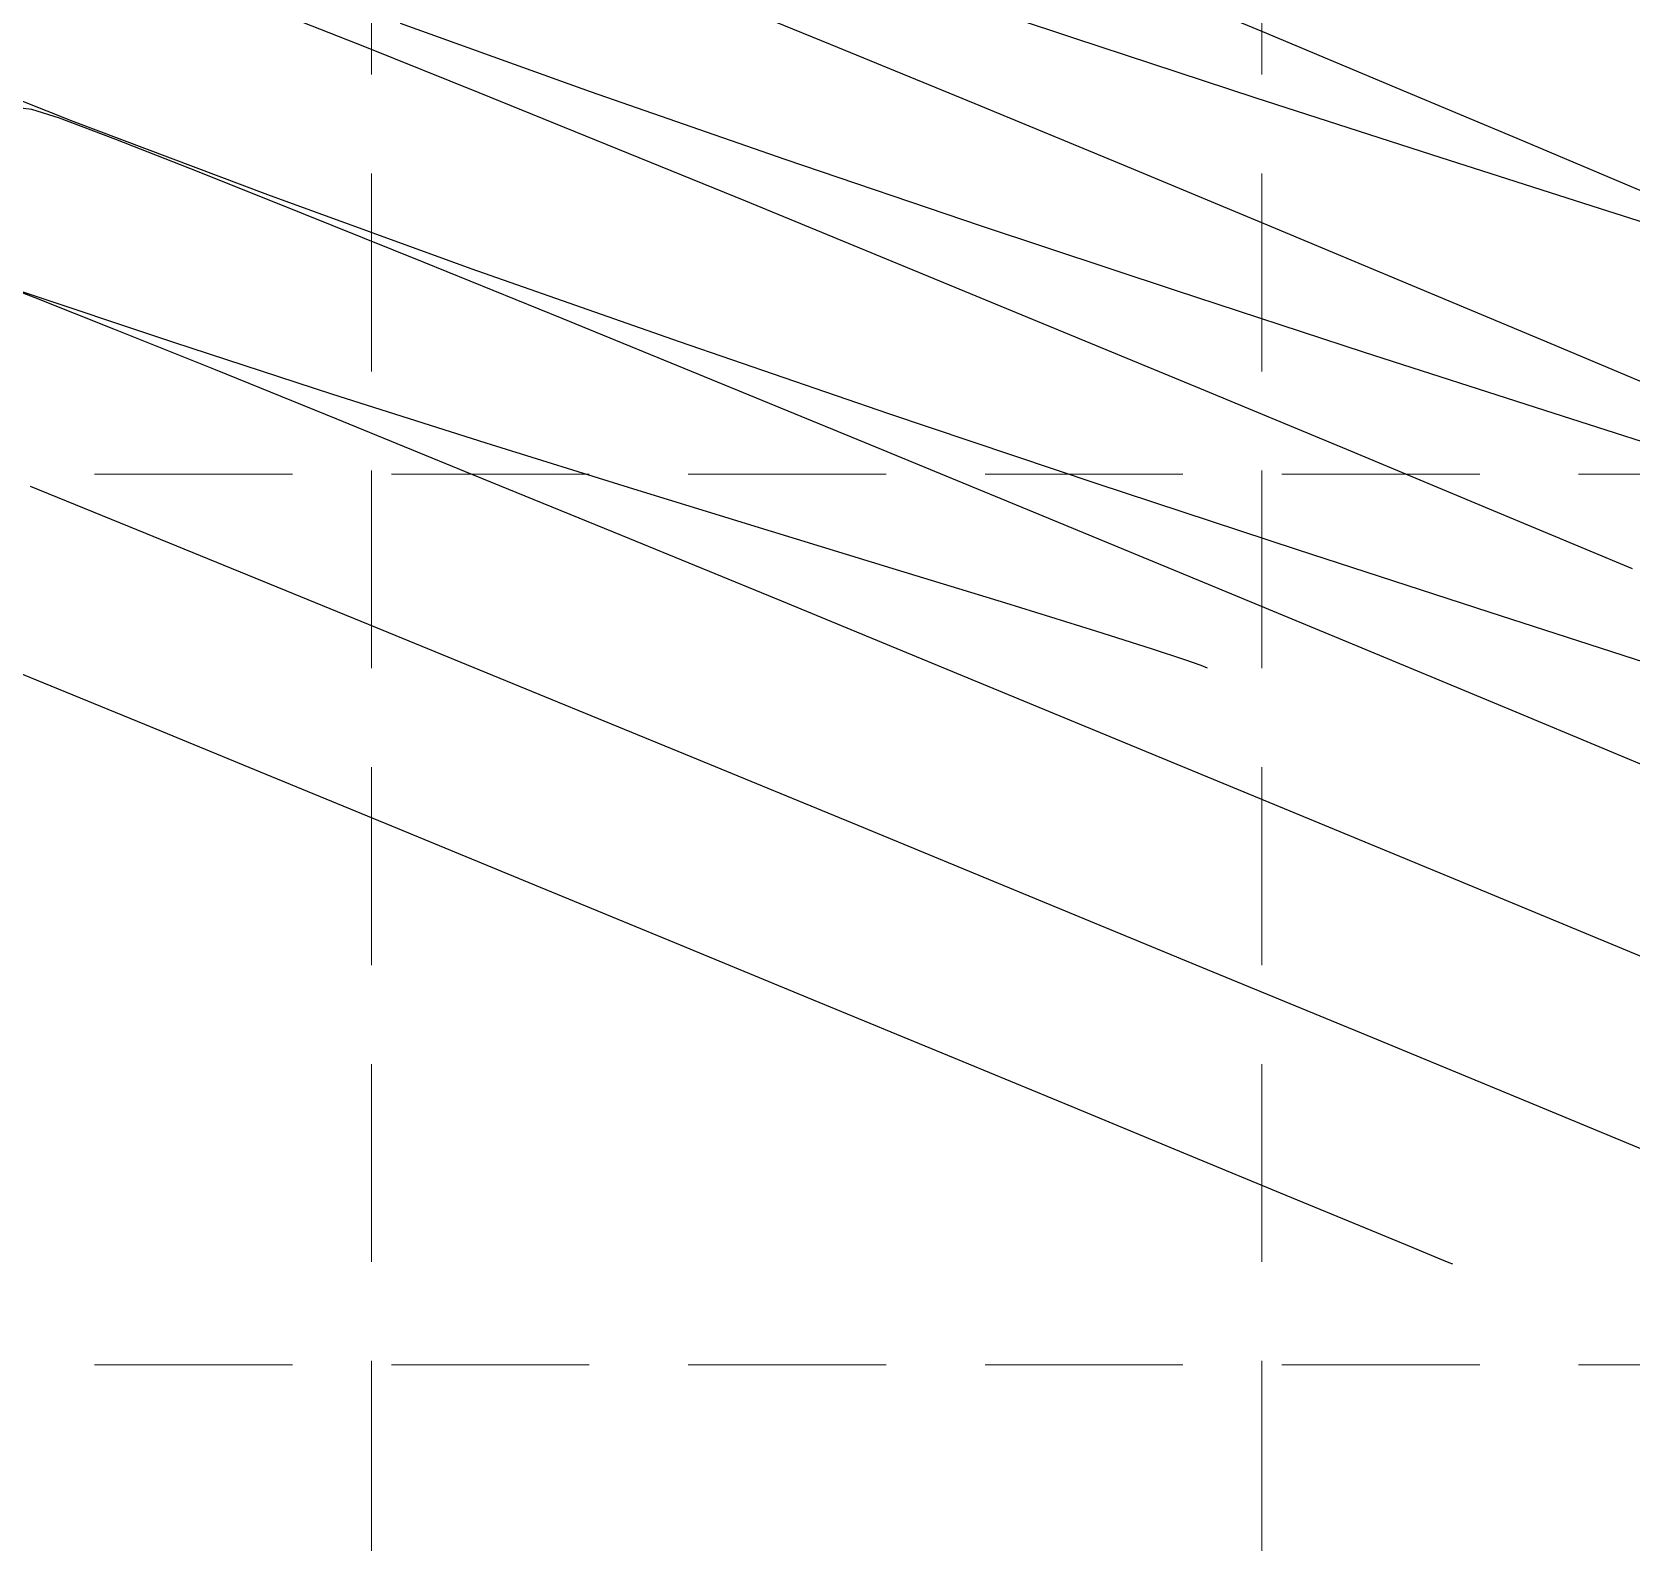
# Model space of a CAD drawing. Header units: inches. Extents: x 2547543 to 2548696, y 7125653 to 7126375.
# Drawn here: x 2547806.72 to 2547839.05, y 7125776.71 to 7125807.24 of the extents above; entities that cross this region are included whole.
import ezdxf

# ---------------------------------------------------------------- set-up
doc = ezdxf.new("R2010")
doc.units = ezdxf.units.IN
doc.header["$MEASUREMENT"] = 0
doc.linetypes.add('HIDDEN', pattern=[0.375, 0.25, -0.125])
for name, color, linetype in [('CONT-MJR', 6, 'Continuous'), ('CONT-MNR', 14, 'Continuous'), ('GRID', 254, 'HIDDEN'), ('V-TOPO-MAJR-E', 6, 'Continuous'), ('V-TOPO-MINR-E', 14, 'Continuous')]:
    doc.layers.add(name, color=color, linetype=linetype)

msp = doc.modelspace()

# ---------------------------------------------------------------- linework, layer by layer
at = {"layer": 'CONT-MJR', "color": 35, "elevation": 580}
for points in [[(2547809.587630351, 7125800.95950859), (2547806.378734141, 7125802.034858776)], [(2547821.672759494, 7125797.139580301), (2547818.886827499, 7125797.997451862)], [(2547829.372668671, 7125794.765191842), (2547828.229680763, 7125795.128635136)], [(2547830.024776805, 7125794.548025168), (2547829.372668671, 7125794.765191842)], [(2547830.486322995, 7125794.381344504), (2547830.354466361, 7125794.431129238)]]:
    msp.add_lwpolyline(points, dxfattribs=at)
at = {"layer": 'CONT-MJR', "color": 35, "extrusion": (-0.3094075155098837, -0.9509295396326697, 0), "elevation": -7564446.060440509}
msp.add_lwpolyline([(218014.3874619966, 580), (218011.0273375334, 580)], dxfattribs=at)
at = {"layer": 'CONT-MJR', "color": 35, "extrusion": (-0.3028460791926917, -0.9530394809857637, 0), "elevation": -7562763.769042356}
msp.add_lwpolyline([(270148.8793377946, 580), (270145.6053957371, 580)], dxfattribs=at)
at = {"layer": 'CONT-MJR', "color": 35, "extrusion": (-0.2978329723406295, -0.954617997204508, 0), "elevation": -7561239.484860822}
msp.add_lwpolyline([(309896.1651030928, 580.0000000000009), (309893.0394973429, 580.0000000000009)], dxfattribs=at)
at = {"layer": 'CONT-MJR', "color": 35, "extrusion": (0.2923357104320366, 0.9563157597813584, 0), "elevation": 7559331.364345853}
msp.add_lwpolyline([(-353399.6917117229, 580.0000000000005), (-353397.0495786257, 580.0000000000005)], dxfattribs=at)
at = {"layer": 'CONT-MJR', "color": 35, "extrusion": (-0.2923675919393792, -0.9563060133574235, 0), "elevation": -7559343.141789505}
msp.add_lwpolyline([(353149.985309578, 580), (353147.6784077615, 580)], dxfattribs=at)
at = {"layer": 'CONT-MJR', "color": 35, "extrusion": (0.295439227938698, 0.9553615350195895, 0), "elevation": 7560438.977425287}
msp.add_lwpolyline([(-328857.6772207576, 580.0000000000009), (-328855.7678873781, 580.0000000000009)], dxfattribs=at)
at = {"layer": 'CONT-MJR', "color": 35, "extrusion": (-0.3341795767239285, -0.9425094219691472, 0), "elevation": -7567561.259774531}
msp.add_lwpolyline([(20059.14784704242, 580), (20058.79804729624, 580)], dxfattribs=at)
at = {"layer": 'CONT-MNR', "color": 35}
for points, elevation in [([(2547827.781332944, 7125807.112358535), (2547824.084950885, 7125808.349121543)], 577), ([(2547835.015902178, 7125804.756249661), (2547831.445710532, 7125805.910300854)], 577), ([(2547811.48932115, 7125803.945861422), (2547807.553323453, 7125805.429844683)], 579), ([(2547825.912884274, 7125803.314447571), (2547821.946828482, 7125804.659551715)], 578), ([(2547828.232643972, 7125798.11107903), (2547824.043757762, 7125799.518464465)], 579), ([(2547832.301196935, 7125796.768015005), (2547828.232643972, 7125798.11107903)], 579)]:
    msp.add_lwpolyline(points, dxfattribs=dict(at, elevation=elevation))
at = {"layer": 'CONT-MNR', "color": 35, "extrusion": (-0.3378701503115921, -0.9411927334655863, 0), "elevation": -7567588.508727618}
msp.add_lwpolyline([(-9609.35790212825, 578), (-9613.439513073768, 578)], dxfattribs=at)
at = {"layer": 'CONT-MNR', "color": 35, "extrusion": (-0.3675350218886569, -0.9300096815008457, 0), "elevation": -7563476.543125672}
msp.add_lwpolyline([(-249497.3634404819, 579), (-249501.3303026189, 579)], dxfattribs=at)
at = {"layer": 'CONT-MNR', "color": 35, "extrusion": (0.3116963916000567, 0.9501817507527199, 0), "elevation": 7564960.603406875}
msp.add_lwpolyline([(-199814.9542249343, 577.0000000000005), (-199811.09772318, 577.0000000000005)], dxfattribs=at)
at = {"layer": 'CONT-MNR', "color": 35, "extrusion": (-0.3285800503981743, -0.9444761248863486, 0), "elevation": -7567315.83524497}
msp.add_lwpolyline([(64959.7450779099, 578.0000000000009), (64955.575868065, 578.0000000000009)], dxfattribs=at)
at = {"layer": 'CONT-MNR', "color": 35, "extrusion": (-0.3048566546021921, -0.9523982466094526, 0), "elevation": -7563328.414959735}
msp.add_lwpolyline([(254208.1869070898, 577), (254204.6024567396, 577)], dxfattribs=at)
at = {"layer": 'CONT-MNR', "color": 35, "extrusion": (-0.3412635693381139, -0.9399676463807732, 0), "elevation": -7567500.406408578}
msp.add_lwpolyline([(-36912.54812653735, 579), (-36916.919929191, 579)], dxfattribs=at)
at = {"layer": 'CONT-MNR', "color": 35, "extrusion": (0.3035979393424086, 0.9528002367899808, 0), "elevation": 7562985.914949876}
msp.add_lwpolyline([(-264205.1043095924, 577.0000000000005), (-264201.7507468895, 577.0000000000005)], dxfattribs=at)
at = {"layer": 'CONT-MNR', "color": 35, "extrusion": (-0.3153021416054094, -0.948991337947319, 0), "elevation": -7565660.588097216}
msp.add_lwpolyline([(171087.8138690218, 578.0000000000009), (171083.6762206536, 578.0000000000009)], dxfattribs=at)
at = {"layer": 'CONT-MNR', "color": 35, "extrusion": (0.3320610938590037, 0.9432578809345629, 0), "elevation": 7567499.757293866}
msp.add_lwpolyline([(-37049.84764196491, 579), (-37045.38514412753, 579)], dxfattribs=at)
at = {"layer": 'CONT-MNR', "color": 35, "extrusion": (-0.3106957055354264, -0.9505094310746443, 0), "elevation": -7564741.803882285}
msp.add_lwpolyline([(207784.2264353666, 578.0000000000009), (207780.208243601, 578.0000000000009)], dxfattribs=at)
at = {"layer": 'CONT-MNR', "color": 35, "extrusion": (-0.3245969944435627, -0.9458524151252169, 0), "elevation": -7566970.71121254}
msp.add_lwpolyline([(96852.41840142384, 579.0000000000005), (96847.94011576287, 579.0000000000005)], dxfattribs=at)
at = {"layer": 'CONT-MNR', "color": 35, "extrusion": (-0.3072419146321288, -0.9516314443592034, 0), "elevation": -7563937.362285797}
msp.add_lwpolyline([(235257.7849887949, 578), (235253.9554958399, 578)], dxfattribs=at)
at = {"layer": 'CONT-MNR', "color": 35, "extrusion": (-0.3049276047079105, -0.9523755330157828, 0), "elevation": -7563343.103770133}
msp.add_lwpolyline([(253648.4820151152, 578.0000000000009), (253644.910521965, 578.0000000000009)], dxfattribs=at)
at = {"layer": 'CONT-MNR', "color": 35, "extrusion": (-0.3093889619372702, -0.9509355762781087, 0), "elevation": -7564444.846890602}
msp.add_lwpolyline([(218185.5872879918, 579.0000000000009), (218181.5125665688, 579.0000000000009)], dxfattribs=at)
at = {"layer": 'CONT-MNR', "color": 35, "extrusion": (0.3061581095485602, 0.9519806783531123, 0), "elevation": 7563660.347966119}
msp.add_lwpolyline([(-243874.5191923827, 579), (-243870.7295986465, 579)], dxfattribs=at)
at = {"layer": 'GRID', "color": 252, "linetype": 'HIDDEN', "lineweight": 0, "ltscale": 16}
for p, q in [((2547813.583313598, 7126356.376313465), (2547813.583313598, 7125726.296813901)), ((2547831.583313598, 7126356.376313465), (2547831.583313598, 7125726.296813901)), ((2547561.986892405, 7125798.2968139), (2548677.986892388, 7125798.2968139)), ((2547561.986892405, 7125780.2968139), (2548677.986892388, 7125780.2968139))]:
    msp.add_line(p, q, dxfattribs=at)
at = {"layer": 'V-TOPO-MAJR-E', "color": 35, "extrusion": (-0.3586645299493078, -0.9334665258895158, 0), "elevation": -7565505.43288119}
msp.add_lwpolyline([(-177480.0306686466, 580), (-177481.1816905346, 580)], dxfattribs=at)
at = {"layer": 'V-TOPO-MAJR-E', "color": 35, "extrusion": (-0.3685724940337824, -0.9295990085201885, 0), "elevation": -7563189.848491588}
msp.add_lwpolyline([(-257934.1906798962, 580), (-257935.906602338, 580)], dxfattribs=at)
at = {"layer": 'V-TOPO-MAJR-E', "color": 35, "extrusion": (0.3731936684606078, 0.9277534617671411, 0), "elevation": 7561812.716082385}
msp.add_lwpolyline([(295563.6504742163, 580.0000000000009), (295565.8605838111, 580.0000000000009)], dxfattribs=at)
at = {"layer": 'V-TOPO-MAJR-E', "color": 35, "elevation": 580}
for points in [[(2547812.868218348, 7125799.417662295), (2547810.427826867, 7125800.407564298)], [(2547818.657415783, 7125797.051564982), (2547815.63320211, 7125798.289911191)], [(2547825.222083368, 7125794.352103241), (2547821.875496992, 7125795.729877668)], [(2547838.586233083, 7125788.825214351), (2547835.379249766, 7125790.154797258)]]:
    msp.add_lwpolyline(points, dxfattribs=at)
at = {"layer": 'V-TOPO-MAJR-E', "color": 35, "extrusion": (-0.377663406538565, -0.9259429525417247, 0), "elevation": -7560299.439044461}
msp.add_lwpolyline([(-332021.3265354158, 580), (-332024.3126629675, 580)], dxfattribs=at)
at = {"layer": 'V-TOPO-MAJR-E', "color": 35, "extrusion": (-0.3799128007973293, -0.9250223044826157, 0), "elevation": -7559470.13197659}
msp.add_lwpolyline([(-350388.9509640257, 580.0000000000009), (-350392.4298868524, 580.0000000000009)], dxfattribs=at)
at = {"layer": 'V-TOPO-MAJR-E', "color": 35, "extrusion": (0.3813527618892774, 0.9244295922348116, 0), "elevation": 7558915.352516574}
msp.add_lwpolyline([(362152.6372252735, 580), (362156.3256934886, 580)], dxfattribs=at)
at = {"layer": 'V-TOPO-MAJR-E', "color": 35, "extrusion": (0.3819309168135605, 0.9241908757296587, 0), "elevation": 7558687.347797901}
msp.add_lwpolyline([(366876.9712335533, 580.0000000000009), (366880.6582528464, 580.0000000000009)], dxfattribs=at)
at = {"layer": 'V-TOPO-MAJR-E', "color": 35, "extrusion": (-0.3824634559275977, -0.9239706190566443, 0), "elevation": -7558474.664878232}
msp.add_lwpolyline([(-371229.2961987844, 580), (-371232.910954027, 580)], dxfattribs=at)
at = {"layer": 'V-TOPO-MAJR-E', "color": 35, "extrusion": (0.383512620902167, 0.923535635267395, 0), "elevation": 7558048.163317563}
msp.add_lwpolyline([(379808.3808178506, 580), (379810.2210577782, 580)], dxfattribs=at)
at = {"layer": 'V-TOPO-MINR-E', "color": 35, "extrusion": (-0.3842214643052693, -0.9232409579124589, 0), "elevation": -7557768.690732432}
msp.add_lwpolyline([(-385625.5994496709, 576), (-385628.5756470468, 576)], dxfattribs=at)
at = {"layer": 'V-TOPO-MINR-E', "color": 35}
for points, elevation in [([(2547822.860509894, 7125806.986407154), (2547820.064348787, 7125808.128415717)], 577), ([(2547825.78864083, 7125805.782519237), (2547822.860509894, 7125806.986407154)], 577), ([(2547810.069015021, 7125804.416865889), (2547808.414416451, 7125805.064779732)], 579), ([(2547814.649335146, 7125802.577439955), (2547812.170240952, 7125803.578161896)], 579), ([(2547830.24902647, 7125800.065060065), (2547827.164622984, 7125801.341920143)], 578), ([(2547840.119591425, 7125799.802863662), (2547837.512719136, 7125800.901302211)], 577), ([(2547809.000935968, 7125793.238031534), (2547806.814064046, 7125794.134325911)], 582), ([(2547820.046680933, 7125792.585011417), (2547816.825405635, 7125793.909060262)], 581), ([(2547839.834254559, 7125792.191682371), (2547836.807541744, 7125793.45274867)], 579), ([(2547823.419180178, 7125791.196743703), (2547820.046680933, 7125792.585011417)], 581), ([(2547825.234108475, 7125786.547458), (2547822.522142157, 7125787.667497084)], 582), ([(2547837.181422431, 7125785.517012511), (2547833.824024495, 7125786.904391521)], 581), ([(2547830.083315633, 7125784.543596569), (2547827.778768406, 7125785.496068289)], 582), ([(2547833.680846693, 7125783.056481567), (2547832.074943835, 7125783.720311455)], 582), ([(2547835.142468884, 7125782.452635949), (2547834.638920885, 7125782.660565929)], 582), ([(2547835.367046198, 7125782.360032359), (2547835.142468884, 7125782.452635949)], 582)]:
    msp.add_lwpolyline(points, dxfattribs=dict(at, elevation=elevation))
at = {"layer": 'V-TOPO-MINR-E', "color": 35, "extrusion": (-0.3674971925788016, -0.9300246305591585, 0), "elevation": -7563490.25149264}
msp.add_lwpolyline([(-249184.7841006531, 578), (-249186.9030555943, 578)], dxfattribs=at)
at = {"layer": 'V-TOPO-MINR-E', "color": 35, "extrusion": (0.3860030308530705, 0.9224975122851246, 0), "elevation": 7557010.172057574}
msp.add_lwpolyline([(400211.9562265407, 576), (400214.8735175598, 576)], dxfattribs=at)
at = {"layer": 'V-TOPO-MINR-E', "color": 35, "extrusion": (-0.3722346159821302, -0.9281386699543533, 0), "elevation": -7562121.331384824}
msp.add_lwpolyline([(-287745.3349234289, 578), (-287747.8244333193, 578)], dxfattribs=at)
at = {"layer": 'V-TOPO-MINR-E', "color": 35, "extrusion": (-0.3754451319437024, -0.9268446217677352, 0), "elevation": -7561079.998197097}
msp.add_lwpolyline([(-313917.0520636914, 578.0000000000009), (-313919.8452143632, 578.0000000000009)], dxfattribs=at)
at = {"layer": 'V-TOPO-MINR-E', "color": 35, "extrusion": (0.3877826967574814, 0.9217508232138963, 0), "elevation": 7556223.704337702}
msp.add_lwpolyline([(414793.1555095911, 576.0000000000005), (414795.9504302982, 576.0000000000005)], dxfattribs=at)
at = {"layer": 'V-TOPO-MINR-E', "color": 35, "extrusion": (-0.1156529136238679, -0.9932896876391651, 0), "elevation": -7372650.561793138}
msp.add_lwpolyline([(1706589.953193545, 579), (1706589.270995598, 579)], dxfattribs=at)
at = {"layer": 'V-TOPO-MINR-E', "color": 35, "extrusion": (-0.3084974930468258, -0.9512251556723169, 0), "elevation": -7564237.596661405}
msp.add_lwpolyline([(225245.2414090233, 579.0000000000005), (225244.657880974, 579.0000000000005)], dxfattribs=at)
at = {"layer": 'V-TOPO-MINR-E', "color": 35, "extrusion": (-0.3820691466418747, -0.9241337387977726, 0), "elevation": -7558643.164604456}
msp.add_lwpolyline([(-368015.5220594951, 577.0000000000009), (-368018.7626008284, 577.0000000000009)], dxfattribs=at)
at = {"layer": 'V-TOPO-MINR-E', "color": 35, "extrusion": (-0.3519494980257168, -0.9360189906403856, 0), "elevation": -7566588.756754844}
msp.add_lwpolyline([(-123126.4551711697, 579.0000000000009), (-123127.6722534359, 579.0000000000009)], dxfattribs=at)
at = {"layer": 'V-TOPO-MINR-E', "color": 35, "extrusion": (0.3778033891674066, 0.925885845627646, 0), "elevation": 7560256.357441952}
msp.add_lwpolyline([(333161.2906709737, 578), (333164.3205251843, 578)], dxfattribs=at)
at = {"layer": 'V-TOPO-MINR-E', "color": 35, "extrusion": (0.3896901045302005, 0.9209460475137736, 0), "elevation": 7555348.793461944}
msp.add_lwpolyline([(430432.7995244265, 576.0000000000005), (430435.4086105744, 576.0000000000005)], dxfattribs=at)
at = {"layer": 'V-TOPO-MINR-E', "color": 35, "extrusion": (-0.3707098993356624, -0.9287487122653486, 0), "elevation": -7562580.090229874}
msp.add_lwpolyline([(-275328.6549408324, 579.0000000000009), (-275330.9173675822, 579.0000000000009)], dxfattribs=at)
at = {"layer": 'V-TOPO-MINR-E', "color": 35, "extrusion": (-0.3836714710470617, -0.9234696542413203, 0), "elevation": -7557993.476093989}
msp.add_lwpolyline([(-381122.1022122107, 577), (-381125.3463350893, 577)], dxfattribs=at)
at = {"layer": 'V-TOPO-MINR-E', "color": 35, "extrusion": (-0.379647894232531, -0.9251310590423417, 0), "elevation": -7559577.365331487}
msp.add_lwpolyline([(-348224.7335194102, 578.0000000000005), (-348227.933128498, 578.0000000000005)], dxfattribs=at)
at = {"layer": 'V-TOPO-MINR-E', "color": 35, "extrusion": (-0.3851755416921261, -0.9228433247752172, 0), "elevation": -7557362.49450535}
msp.add_lwpolyline([(-393432.4191948236, 577.0000000000005), (-393435.5958958147, 577.0000000000005)], dxfattribs=at)
at = {"layer": 'V-TOPO-MINR-E', "color": 35, "extrusion": (-0.3767363480354707, -0.9263205298755377, 0), "elevation": -7560631.605784451}
msp.add_lwpolyline([(-324452.8138728235, 579.0000000000009), (-324455.8238496836, 579.0000000000009)], dxfattribs=at)
at = {"layer": 'V-TOPO-MINR-E', "color": 35, "extrusion": (0.3811707727125741, 0.9245046468405116, 0), "elevation": 7558993.702144959}
msp.add_lwpolyline([(360669.1506555644, 578.0000000000005), (360672.4530646335, 578.0000000000005)], dxfattribs=at)
at = {"layer": 'V-TOPO-MINR-E', "color": 35, "extrusion": (-0.3866804403745959, -0.9222137697040252, 0), "elevation": -7556710.642771409}
msp.add_lwpolyline([(-405756.9933391898, 577.0000000000009), (-405760.031613484, 577.0000000000009)], dxfattribs=at)
at = {"layer": 'V-TOPO-MINR-E', "color": 35, "extrusion": (-0.3784986800427367, -0.9256018308138256, 0), "elevation": -7560000.399191926}
msp.add_lwpolyline([(-338838.6838528761, 579.0000000000005), (-338841.955835849, 579.0000000000005)], dxfattribs=at)
at = {"layer": 'V-TOPO-MINR-E', "color": 35, "extrusion": (-0.3798687823289063, -0.9250403819358126, 0), "elevation": -7559490.401307204}
msp.add_lwpolyline([(-350028.7704820987, 579), (-350032.2299466422, 579)], dxfattribs=at)
at = {"layer": 'V-TOPO-MINR-E', "color": 35, "extrusion": (-0.3837040443292712, -0.9234561204331047, 0), "elevation": -7557976.453878245}
msp.add_lwpolyline([(-381385.5596259721, 578), (-381388.8667572369, 578)], dxfattribs=at)
at = {"layer": 'V-TOPO-MINR-E', "color": 35, "extrusion": (0.3809945603374548, 0.9245772790812403, 0), "elevation": 7559058.707352838}
msp.add_lwpolyline([(359227.1701618358, 579.0000000000009), (359230.7425795808, 579.0000000000009)], dxfattribs=at)
at = {"layer": 'V-TOPO-MINR-E', "color": 35, "extrusion": (0.3848741759129403, 0.9229690507895351, 0), "elevation": 7557486.993816267}
msp.add_lwpolyline([(390961.4450648632, 578.0000000000009), (390964.6541149342, 578.0000000000009)], dxfattribs=at)
at = {"layer": 'V-TOPO-MINR-E', "color": 35, "extrusion": (0.3757310020999539, 0.9267287704938078, 0), "elevation": 7560972.025126886}
msp.add_lwpolyline([(316255.3233066881, 581.0000000000009), (316257.4775318336, 581.0000000000009)], dxfattribs=at)
at = {"layer": 'V-TOPO-MINR-E', "color": 35, "extrusion": (-0.3819688859582865, -0.9241751836961353, 0), "elevation": -7558675.870144455}
msp.add_lwpolyline([(-367190.8758899965, 579.0000000000005), (-367194.4867303628, 579.0000000000005)], dxfattribs=at)
at = {"layer": 'V-TOPO-MINR-E', "color": 35, "extrusion": (0.3860775917295319, 0.9224663100429875, 0), "elevation": 7556970.671489924}
msp.add_lwpolyline([(400814.5996550978, 578.0000000000009), (400817.6436615065, 578.0000000000009)], dxfattribs=at)
at = {"layer": 'V-TOPO-MINR-E', "color": 35, "extrusion": (-0.3775443197311885, -0.9259915154247982, 0), "elevation": -7560338.481408976}
msp.add_lwpolyline([(-331052.4548756052, 581), (-331055.041945965, 581)], dxfattribs=at)
at = {"layer": 'V-TOPO-MINR-E', "color": 35, "extrusion": (-0.3787218043883211, -0.9255105590326099, 0), "elevation": -7559911.292608924}
msp.add_lwpolyline([(-340665.403891298, 581), (-340668.3566704425, 581)], dxfattribs=at)
at = {"layer": 'V-TOPO-MINR-E', "color": 35, "extrusion": (-0.3828577262304165, -0.9238073183655103, 0), "elevation": -7558319.150970311}
msp.add_lwpolyline([(-374458.2541865283, 579.0000000000005), (-374461.8289176165, 579.0000000000005)], dxfattribs=at)
at = {"layer": 'V-TOPO-MINR-E', "color": 35, "extrusion": (0.3795513768711057, 0.9251706611837884, 0), "elevation": 7559602.846402773}
msp.add_lwpolyline([(347439.5125478483, 581.0000000000005), (347442.7638957007, 581.0000000000005)], dxfattribs=at)
at = {"layer": 'V-TOPO-MINR-E', "color": 35, "extrusion": (-0.3779797686804786, -0.9258138551935006, 0), "elevation": -7560178.36903798}
msp.add_lwpolyline([(-334611.1697403141, 582.0000000000009), (-334613.1620782572, 582.0000000000009)], dxfattribs=at)
at = {"layer": 'V-TOPO-MINR-E', "color": 35, "extrusion": (0.383715861815151, 0.9234512100763397, 0), "elevation": 7557967.983065063}
msp.add_lwpolyline([(381476.9928367552, 579), (381480.4569259156, 579)], dxfattribs=at)
at = {"layer": 'V-TOPO-MINR-E', "color": 35, "extrusion": (0.3800402295064456, 0.9249699584076707, 0), "elevation": 7559414.592457982}
msp.add_lwpolyline([(351438.6563130021, 582), (351441.3119705515, 582)], dxfattribs=at)
at = {"layer": 'V-TOPO-MINR-E', "color": 35, "extrusion": (-0.3805965197153258, -0.9247412011912207, 0), "elevation": -7559201.838630518}
msp.add_lwpolyline([(-355982.6259674882, 582.0000000000009), (-355985.4950174042, 582.0000000000009)], dxfattribs=at)
at = {"layer": 'V-TOPO-MINR-E', "color": 35, "extrusion": (-0.3810018185527477, -0.9245742881237284, 0), "elevation": -7559045.077070503}
msp.add_lwpolyline([(-359292.960703616, 582.0000000000009), (-359295.9642995335, 582.0000000000009)], dxfattribs=at)
at = {"layer": 'V-TOPO-MINR-E', "color": 35, "extrusion": (-0.3810454259128615, -0.924556317046661, 0), "elevation": -7559031.724817155}
msp.add_lwpolyline([(-359640.1604071711, 581.0000000000005), (-359643.9046068667, 581.0000000000005)], dxfattribs=at)
at = {"layer": 'V-TOPO-MINR-E', "color": 35, "extrusion": (-0.3813074383574032, -0.92444828814451, 0), "elevation": -7558925.890978999}
msp.add_lwpolyline([(-361788.7088288902, 582.0000000000005), (-361791.7681240034, 582.0000000000005)], dxfattribs=at)
at = {"layer": 'V-TOPO-MINR-E', "color": 35, "extrusion": (-0.3813728449646688, -0.924421307155755, 0), "elevation": -7558903.879779194}
msp.add_lwpolyline([(-362313.4873694163, 581), (-362317.261566292, 581)], dxfattribs=at)
at = {"layer": 'V-TOPO-MINR-E', "color": 35, "extrusion": (-0.3815427083569192, -0.9243512112285388, 0), "elevation": -7558833.566919194}
msp.add_lwpolyline([(-363709.4914957178, 582.0000000000005), (-363712.5276429639, 582.0000000000005)], dxfattribs=at)
at = {"layer": 'V-TOPO-MINR-E', "color": 35, "extrusion": (-0.3816555152551688, -0.9243046400810242, 0), "elevation": -7558792.730850298}
msp.add_lwpolyline([(-364621.2468928602, 581), (-364624.9839430465, 581)], dxfattribs=at)
at = {"layer": 'V-TOPO-MINR-E', "color": 35, "extrusion": (-0.3818639428510016, -0.9242185505335234, 0), "elevation": -7558706.703894851}
msp.add_lwpolyline([(-366330.8487367351, 582), (-366333.6020464683, 582)], dxfattribs=at)
at = {"layer": 'V-TOPO-MINR-E', "color": 35, "extrusion": (-0.3821414979665886, -0.9241038229181024, 0), "elevation": -7558599.954649452}
msp.add_lwpolyline([(-368588.8108097878, 581.0000000000005), (-368592.2721344316, 581.0000000000005)], dxfattribs=at)
at = {"layer": 'V-TOPO-MINR-E', "color": 35, "extrusion": (-0.3820202019300072, -0.924153972732551, 0), "elevation": -7558644.657712562}
msp.add_lwpolyline([(-367604.2018281762, 582), (-367606.3569108373, 582)], dxfattribs=at)
at = {"layer": 'V-TOPO-MINR-E', "color": 35, "extrusion": (-0.3819161759728498, -0.9241969673885947, 0), "elevation": -7558685.987473094}
msp.add_lwpolyline([(-366750.6178386821, 582), (-366751.6544945319, 582)], dxfattribs=at)
at = {"layer": 'V-TOPO-MINR-E', "color": 35, "extrusion": (-0.3805467438759076, -0.9247616859091018, 0), "elevation": -7559220.961546177}
msp.add_lwpolyline([(-355552.661743951, 582.0000000000005), (-355552.7452302175, 582.0000000000005)], dxfattribs=at)

doc.saveas('drawing.dxf')
